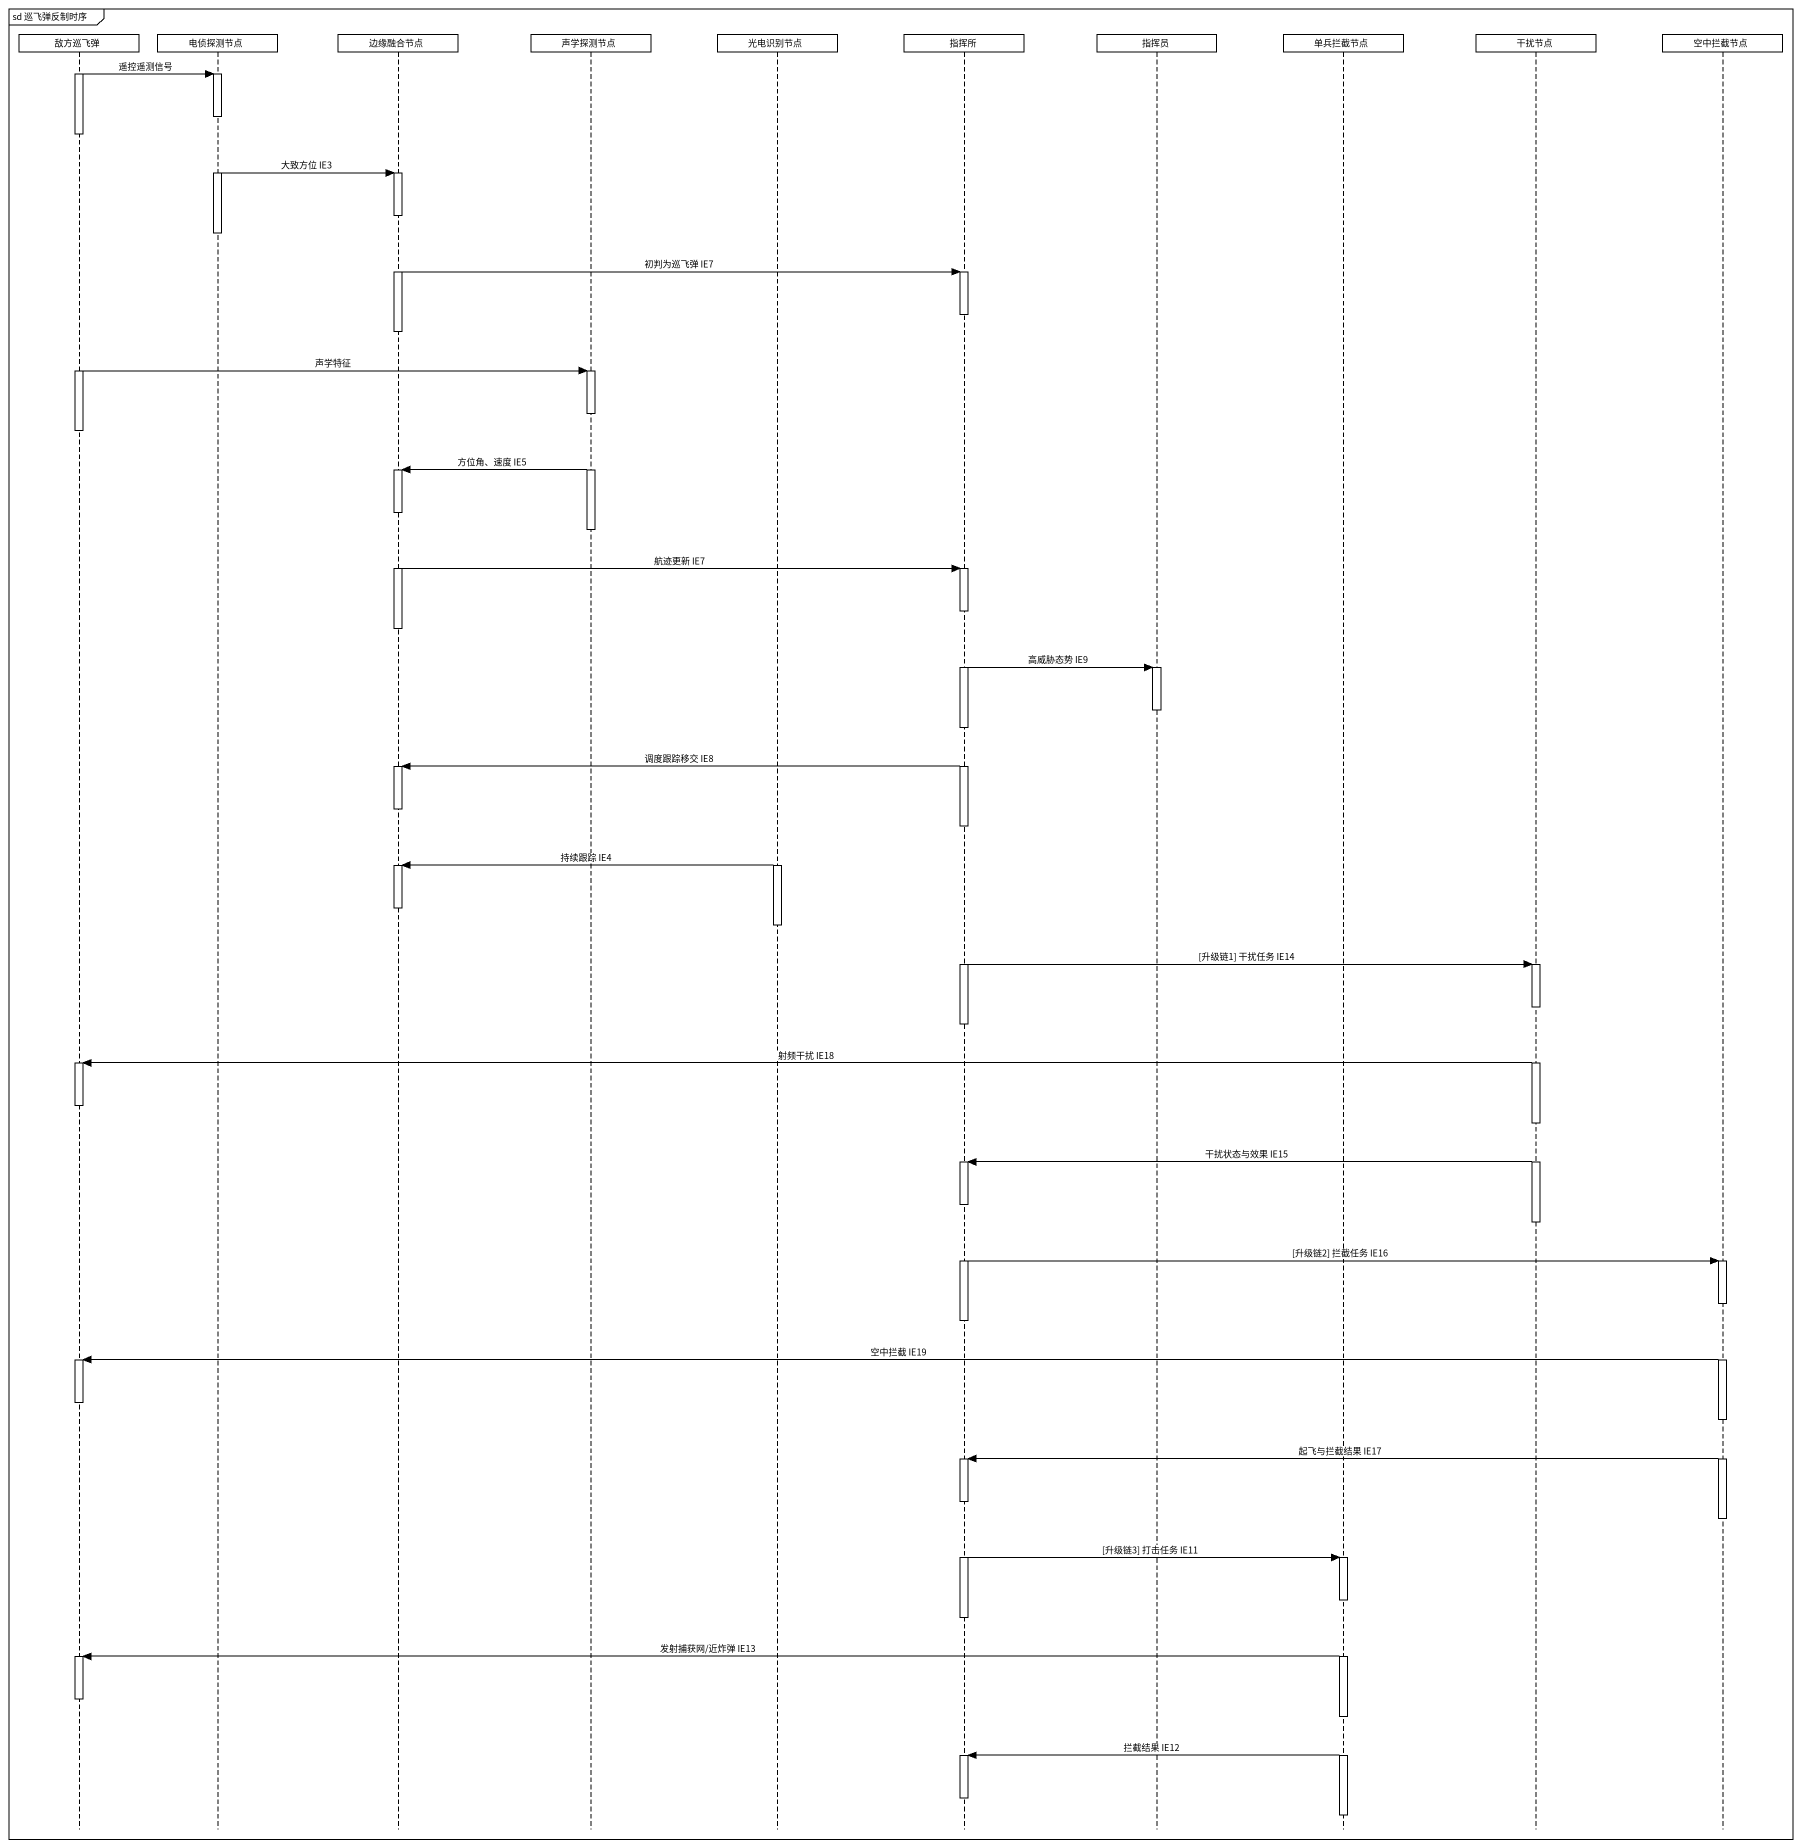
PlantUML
@startuml
mainframe sd 巡飞弹反制时序
hide footbox
participant 敌方巡飞弹
participant 电侦探测节点
participant 边缘融合节点
participant 声学探测节点
participant 光电识别节点
participant 指挥所
participant 指挥员
participant 单兵拦截节点
participant 干扰节点
participant 空中拦截节点

activate 敌方巡飞弹
敌方巡飞弹 -> 电侦探测节点 : 遥控遥测信号
activate 电侦探测节点
deactivate 敌方巡飞弹
电侦探测节点 -> 边缘融合节点 : 大致方位 IE3
activate 边缘融合节点
deactivate 电侦探测节点
边缘融合节点 -> 指挥所 : 初判为巡飞弹 IE7
activate 指挥所
deactivate 指挥所
deactivate 边缘融合节点
activate 敌方巡飞弹
敌方巡飞弹 -> 声学探测节点 : 声学特征
activate 声学探测节点
deactivate 敌方巡飞弹
声学探测节点 -> 边缘融合节点 : 方位角、速度 IE5
activate 边缘融合节点
deactivate 声学探测节点
边缘融合节点 -> 指挥所 : 航迹更新 IE7
activate 指挥所
deactivate 边缘融合节点
指挥所 -> 指挥员 : 高威胁态势 IE9
activate 指挥员
deactivate 指挥员
指挥所 -> 边缘融合节点 : 调度跟踪移交 IE8
activate 边缘融合节点
deactivate 边缘融合节点
deactivate 指挥所
activate 光电识别节点
光电识别节点 -> 边缘融合节点 : 持续跟踪 IE4
activate 边缘融合节点
deactivate 边缘融合节点
deactivate 光电识别节点
activate 指挥所
指挥所 -> 干扰节点 : [升级链1] 干扰任务 IE14
activate 干扰节点
deactivate 指挥所
干扰节点 -> 敌方巡飞弹 : 射频干扰 IE18
activate 敌方巡飞弹
deactivate 敌方巡飞弹
干扰节点 -> 指挥所 : 干扰状态与效果 IE15
activate 指挥所
deactivate 干扰节点
指挥所 -> 空中拦截节点 : [升级链2] 拦截任务 IE16
activate 空中拦截节点
deactivate 指挥所
空中拦截节点 -> 敌方巡飞弹 : 空中拦截 IE19
activate 敌方巡飞弹
deactivate 敌方巡飞弹
空中拦截节点 -> 指挥所 : 起飞与拦截结果 IE17
activate 指挥所
deactivate 空中拦截节点
指挥所 -> 单兵拦截节点 : [升级链3] 打击任务 IE11
activate 单兵拦截节点
deactivate 指挥所
单兵拦截节点 -> 敌方巡飞弹 : 发射捕获网/近炸弹 IE13
activate 敌方巡飞弹
deactivate 敌方巡飞弹
单兵拦截节点 -> 指挥所 : 拦截结果 IE12
activate 指挥所
deactivate 指挥所
deactivate 单兵拦截节点
@enduml
